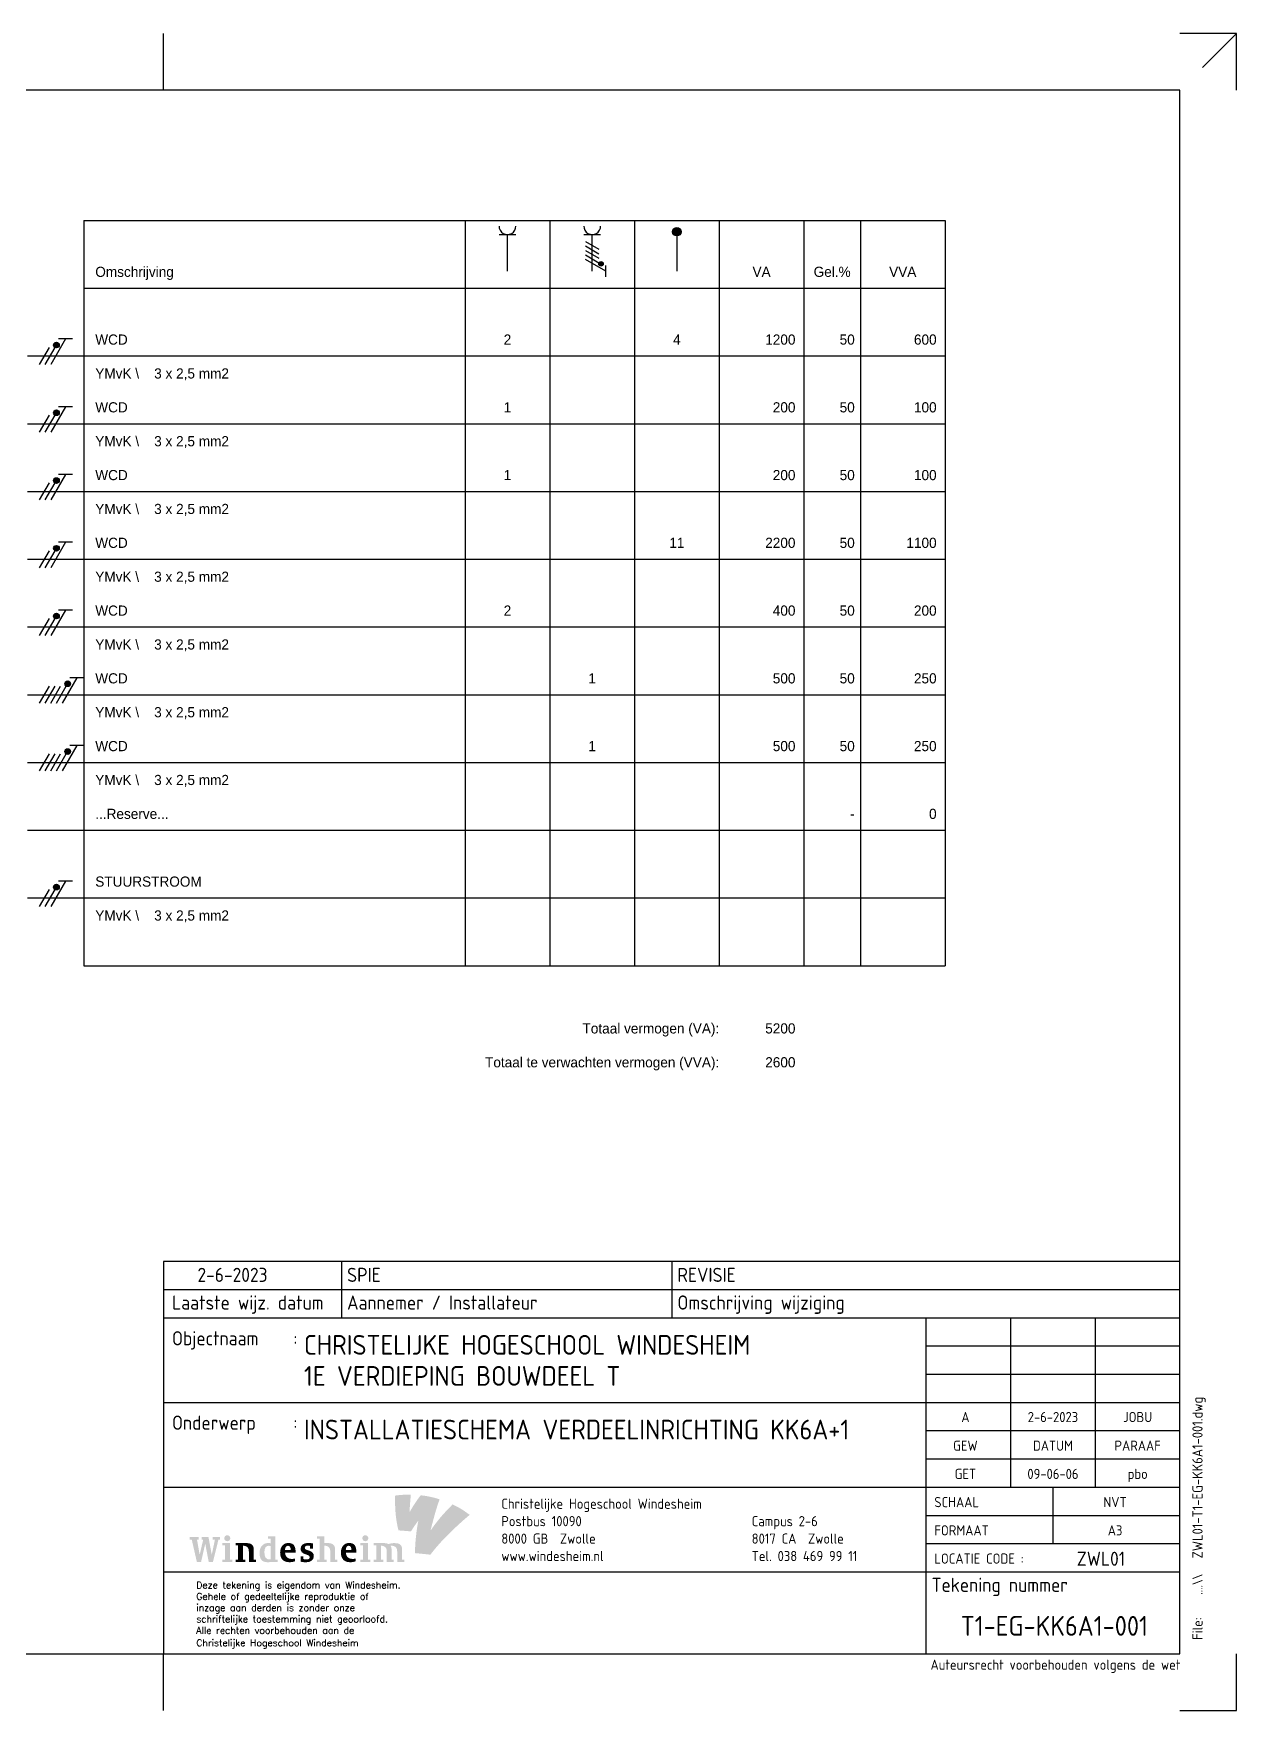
# Model space of a CAD drawing. Header units: millimetres. Extents: x 0 to 420, y 0 to 297.
# Drawn here: x 207 to 420, y 0 to 297 of the extents above; entities that cross this region are included whole.
import ezdxf
from ezdxf.enums import TextEntityAlignment as Align

# ---------------------------------------------------------------- set-up
doc = ezdxf.new("R2010")
doc.units = ezdxf.units.MM
doc.layers.get('0').update_dxf_attribs({"linetype": 'CONTINUOUS'})
for name, color, linetype in [('00att018', 1, 'CONTINUOUS'), ('00att025', 2, 'CONTINUOUS'), ('00att035', 3, 'CONTINUOUS'), ('00att050', 4, 'CONTINUOUS'), ('00kad018', 1, 'CONTINUOUS'), ('00kad025', 2, 'CONTINUOUS'), ('00kad070', 5, 'CONTINUOUS'), ('BL$2----_KADER', 7, 'CONTINUOUS'), ('BL$4----_LOGO', 7, 'CONTINUOUS'), ('BL$4----_STEMPEL', 7, 'CONTINUOUS'), ('EL$1----', 3, 'CONTINUOUS'), ('EL$1----_KK6A+1', 3, 'CONTINUOUS'), ('LAAG_1', 160, 'CONTINUOUS')]:
    doc.layers.add(name, color=color, linetype=linetype)
doc.styles.add('BURO-018', font='BUROFONT', dxfattribs={"height": 1.8})
doc.styles.add('EDU', font='ROMANS.SHX', dxfattribs={"height": 2.5})
doc.styles.add('ISO', font='isocp.shx')

# ---------------------------------------------------------------- blocks, each defined once
blk = doc.blocks.new('a3-windesheim-hor')
at = {"layer": '00kad018', "color": 1}
for p, q in [((230, 287), (230, 297)), ((420, 297), (410, 297)), ((420, 297), (414, 291)), ((420, 287), (420, 297)), ((230, 0), (230, 10)), ((420, 0), (420, 10)), ((410, 0), (420, 0))]:
    blk.add_line(p, q, dxfattribs=at)
at = {"layer": '00kad070', "color": 5}
for p, q in [((410, 287), (20, 287)), ((410, 10), (410, 287)), ((20, 10), (410, 10))]:
    blk.add_line(p, q, dxfattribs=at)
at = {"layer": '00att018', "color": 1, "style": 'ISO'}
blk.add_text('Auteursrecht voorbehouden volgens de wet', height=1.8, dxfattribs=at).set_placement((410.08, 7.2), align=Align.RIGHT)
blk = doc.blocks.new('AI9-BLK4')
at = {"layer": 'LAAG_1'}
h = blk.add_hatch(color=40, dxfattribs=at)
edge = h.paths.add_edge_path()
edge.add_spline(control_points=[(7.13, 7.18), (4.76, 4.71), (2.6, 2.64), (-0.67, -2.09), (0, 0.48), (1.33, 5.88), (2.58, 8.98), (0.66, 9.66), (-2.22, 10.26), (-4.13, 10.42), (-5.47, 8.84), (-7.52, 5.49), (-8.07, 4.43), (-8, 6.89), (-7.74, 9.27), (-7.64, 10.61), (-9.57, 10.7), (-11, 10.61), (-13.21, 10.31), (-13.29, 6), (-13.05, 2.03), (-12.01, -2), (-10.76, -2.09), (-7.6, -2.36), (-7.6, -2.36), (-7.12, -1.66), (-6.13, -0.03), (-4.98, 1.41), (-5.44, -0.9), (-5.87, -4.06), (-6.06, -7.16), (-6.12, -8.14), (-6.15, -9.12), (-6.16, -10.06), (-4.67, -10.18), (-0.96, -10.58), (-0.72, -10.61), (-0.72, -10.61), (-0.71, -10.6), (-0.71, -10.6), (-0.7, -10.59), (-0.7, -10.58), (-0.69, -10.58), (0.69, -8.77), (2.26, -6.96), (3.63, -5.5), (4.7, -4.37), (5.74, -3.33), (6.72, -2.37), (9.27, 0.11), (11.5, 2.08), (13.21, 3.49), (11.03, 5.13), (9.48, 6.13), (7.13, 7.18)], knot_values=[0, 0, 0, 0, 1, 1, 1, 2, 2, 2, 3, 3, 3, 4, 4, 4, 5, 5, 5, 6, 6, 6, 7, 7, 7, 8, 8, 8, 9, 9, 9, 10, 10, 10, 11, 11, 11, 12, 12, 12, 13, 13, 13, 14, 14, 14, 15, 15, 15, 16, 16, 16, 17, 17, 17, 18, 18, 18, 18], degree=3, periodic=0)
h = blk.add_hatch(color=154, dxfattribs=at)
edge = h.paths.add_edge_path()
edge.add_spline(control_points=[(-0.71, -10.6), (-0.71, -10.6), (-0.71, -10.6), (-0.71, -10.6), (-0.74, -10.63), (-0.72, -10.62), (-0.71, -10.6)], knot_values=[0, 0, 0, 0, 1, 1, 1, 2, 2, 2, 2], degree=3, periodic=0)
h = blk.add_hatch(color=154, dxfattribs=at)
edge = h.paths.add_edge_path()
edge.add_spline(control_points=[(-0.71, -10.6), (-0.71, -10.6), (-0.7, -10.6), (-0.7, -10.6), (-0.67, -10.57), (-0.69, -10.59), (-0.71, -10.6)], knot_values=[0, 0, 0, 0, 1, 1, 1, 2, 2, 2, 2], degree=3, periodic=0)
blk = doc.blocks.new('AI9-BLK3')
at = {"layer": 'LAAG_1'}
h = blk.add_hatch(color=154, dxfattribs=at)
edge = h.paths.add_edge_path()
edge.add_spline(control_points=[(-27.78, 3.24), (-27.78, 3.24), (-29.75, -4.72), (-29.75, -4.72), (-29.75, -4.72), (-31.22, -4.72), (-31.22, -4.72), (-31.22, -4.72), (-32.46, 1.79), (-32.46, 1.79), (-32.46, 1.79), (-33.95, -4.72), (-33.95, -4.72), (-33.95, -4.72), (-35.41, -4.72), (-35.41, -4.72), (-35.41, -4.72), (-37.24, 3.24), (-37.24, 3.24), (-37.24, 3.24), (-38.03, 3.24), (-38.03, 3.24), (-38.03, 3.24), (-38.03, 4.16), (-38.03, 4.16), (-38.03, 4.16), (-34.81, 4.16), (-34.81, 4.16), (-34.81, 4.16), (-34.81, 3.24), (-34.81, 3.24), (-34.81, 3.24), (-35.38, 3.24), (-35.38, 3.24), (-35.38, 3.24), (-34.43, -2.11), (-34.43, -2.11), (-34.43, -2.11), (-33.18, 3.26), (-33.18, 3.26), (-33.18, 3.26), (-33.73, 3.26), (-33.73, 3.26), (-33.73, 3.26), (-33.73, 4.16), (-33.73, 4.16), (-33.73, 4.16), (-31.32, 4.16), (-31.32, 4.16), (-31.32, 4.16), (-30.15, -2.11), (-30.15, -2.11), (-30.15, -2.11), (-29.03, 3.24), (-29.03, 3.24), (-29.03, 3.24), (-29.84, 3.24), (-29.84, 3.24), (-29.84, 3.24), (-29.84, 4.16), (-29.84, 4.16), (-29.84, 4.16), (-27.18, 4.16), (-27.18, 4.16), (-27.18, 4.16), (-27.18, 3.24), (-27.18, 3.24), (-27.18, 3.24), (-27.78, 3.24), (-27.78, 3.24)], knot_values=[0, 0, 0, 0, 1, 1, 1, 2, 2, 2, 3, 3, 3, 4, 4, 4, 5, 5, 5, 6, 6, 6, 7, 7, 7, 8, 8, 8, 9, 9, 9, 10, 10, 10, 11, 11, 11, 12, 12, 12, 13, 13, 13, 14, 14, 14, 15, 15, 15, 16, 16, 16, 17, 17, 17, 18, 18, 18, 19, 19, 19, 20, 20, 20, 21, 21, 21, 22, 22, 22, 23, 23, 23, 23], degree=3, periodic=0)
h = blk.add_hatch(color=154, dxfattribs=at)
edge = h.paths.add_edge_path()
edge.add_spline(control_points=[(-26.42, -4.7), (-26.42, -4.7), (-26.42, -3.87), (-26.42, -3.87), (-26.42, -3.87), (-25.47, -3.87), (-25.47, -3.87), (-25.47, -3.87), (-25.47, 1.17), (-25.47, 1.17), (-25.47, 1.17), (-26.42, 1.17), (-26.42, 1.17), (-26.42, 1.17), (-26.42, 1.99), (-26.42, 1.99), (-26.42, 1.99), (-23.75, 1.99), (-23.75, 1.99), (-23.75, 1.99), (-23.75, -3.87), (-23.75, -3.87), (-23.75, -3.87), (-22.88, -3.87), (-22.88, -3.87), (-22.88, -3.87), (-22.88, -4.7), (-22.88, -4.7), (-22.88, -4.7), (-26.42, -4.7), (-26.42, -4.7)], knot_values=[0, 0, 0, 0, 1, 1, 1, 2, 2, 2, 3, 3, 3, 4, 4, 4, 5, 5, 5, 6, 6, 6, 7, 7, 7, 8, 8, 8, 9, 9, 9, 10, 10, 10, 10], degree=3, periodic=0)
edge = h.paths.add_edge_path()
edge.add_spline(control_points=[(-24.66, 2.67), (-25.25, 2.67), (-25.71, 3.15), (-25.71, 3.74), (-25.71, 4.33), (-25.25, 4.79), (-24.66, 4.79), (-24.07, 4.79), (-23.58, 4.33), (-23.58, 3.74), (-23.58, 3.15), (-24.07, 2.67), (-24.66, 2.67)], knot_values=[0, 0, 0, 0, 1, 1, 1, 2, 2, 2, 3, 3, 3, 4, 4, 4, 4], degree=3, periodic=0)
h = blk.add_hatch(color=154, dxfattribs=at)
edge = h.paths.add_edge_path()
edge.add_spline(control_points=[(-17.02, -4.7), (-17.02, -4.7), (-17.02, -0.94), (-17.02, -0.94), (-17.02, -0.3), (-17.19, 0.21), (-17.5, 0.52), (-17.87, 0.9), (-18.34, 1.07), (-18.89, 1.07), (-18.95, 1.07), (-19.03, 1.07), (-19.09, 1.06), (-19.09, 1.06), (-19.09, -3.87), (-19.09, -3.87), (-19.09, -3.87), (-18.24, -3.87), (-18.24, -3.87), (-18.24, -3.87), (-18.24, -4.7), (-18.24, -4.7), (-18.24, -4.7), (-21.72, -4.7), (-21.72, -4.7), (-21.72, -4.7), (-21.72, -3.87), (-21.72, -3.87), (-21.72, -3.87), (-20.8, -3.87), (-20.8, -3.87), (-20.8, -3.87), (-20.8, 1.17), (-20.8, 1.17), (-20.8, 1.17), (-21.72, 1.17), (-21.72, 1.17), (-21.72, 1.17), (-21.72, 1.99), (-21.72, 1.99), (-21.72, 1.99), (-19.44, 1.99), (-19.44, 1.99), (-19.15, 1.99), (-18.89, 2.03), (-18.56, 2.03), (-16.96, 2.03), (-16.32, 1.86), (-15.88, 1.41), (-15.46, 1), (-15.3, 0.57), (-15.3, -0.15), (-15.3, -0.15), (-15.3, -3.87), (-15.3, -3.87), (-15.3, -3.87), (-14.5, -3.87), (-14.5, -3.87), (-14.5, -3.87), (-14.5, -4.7), (-14.5, -4.7), (-14.5, -4.7), (-17.02, -4.7), (-17.02, -4.7)], knot_values=[0, 0, 0, 0, 1, 1, 1, 2, 2, 2, 3, 3, 3, 4, 4, 4, 5, 5, 5, 6, 6, 6, 7, 7, 7, 8, 8, 8, 9, 9, 9, 10, 10, 10, 11, 11, 11, 12, 12, 12, 13, 13, 13, 14, 14, 14, 15, 15, 15, 16, 16, 16, 17, 17, 17, 18, 18, 18, 19, 19, 19, 20, 20, 20, 21, 21, 21, 21], degree=3, periodic=0)
h = blk.add_hatch(color=154, dxfattribs=at)
edge = h.paths.add_edge_path(flags=16)
edge.add_spline(control_points=[(-6.76, -4.7), (-6.76, -4.7), (-6.76, -3.87), (-6.76, -3.87), (-6.76, -3.87), (-7.62, -3.87), (-7.62, -3.87), (-7.62, -3.87), (-7.62, 4.46), (-7.62, 4.46), (-7.62, 4.46), (-10.2, 4.46), (-10.2, 4.46), (-10.2, 4.46), (-10.2, 3.64), (-10.2, 3.64), (-10.2, 3.64), (-9.32, 3.64), (-9.32, 3.64), (-9.32, 3.64), (-9.32, 1.95), (-9.32, 1.95), (-9.59, 2), (-9.79, 2.04), (-10.19, 2.04), (-11.95, 2.04), (-13.23, 0.68), (-13.23, -1.45), (-13.23, -3.83), (-12.29, -4.77), (-10.28, -4.77), (-9.86, -4.77), (-9.32, -4.7), (-9.12, -4.7), (-9.12, -4.7), (-6.76, -4.7), (-6.76, -4.7)], knot_values=[0, 0, 0, 0, 1, 1, 1, 2, 2, 2, 3, 3, 3, 4, 4, 4, 5, 5, 5, 6, 6, 6, 7, 7, 7, 8, 8, 8, 9, 9, 9, 10, 10, 10, 11, 11, 11, 12, 12, 12, 12], degree=3, periodic=0)
edge = h.paths.add_edge_path()
edge.add_spline(control_points=[(-9.28, -3.73), (-9.49, -3.76), (-9.62, -3.78), (-9.79, -3.78), (-10.77, -3.78), (-11.52, -3.12), (-11.52, -1.21), (-11.52, 0.4), (-10.88, 1.06), (-10, 1.06), (-9.71, 1.06), (-9.48, 1.02), (-9.28, 0.97), (-9.28, 0.97), (-9.28, -3.73), (-9.28, -3.73)], knot_values=[0, 0, 0, 0, 1, 1, 1, 2, 2, 2, 3, 3, 3, 4, 4, 4, 5, 5, 5, 5], degree=3, periodic=0)
h = blk.add_hatch(color=154, dxfattribs=at)
edge = h.paths.add_edge_path(flags=16)
edge.add_spline(control_points=[(-0.43, -1.4), (-0.43, 1.03), (-1.16, 2.05), (-3.05, 2.05), (-4.8, 2.05), (-5.93, 0.7), (-5.93, -1.35), (-5.93, -3.59), (-4.75, -4.76), (-2.66, -4.76), (-1.92, -4.76), (-1.25, -4.65), (-0.71, -4.43), (-0.71, -4.43), (-0.71, -3.47), (-0.71, -3.47), (-1.15, -3.57), (-1.59, -3.59), (-2.01, -3.59), (-3.43, -3.59), (-4.18, -2.54), (-4.18, -1.4), (-4.18, -1.4), (-0.43, -1.4), (-0.43, -1.4)], knot_values=[0, 0, 0, 0, 1, 1, 1, 2, 2, 2, 3, 3, 3, 4, 4, 4, 5, 5, 5, 6, 6, 6, 7, 7, 7, 8, 8, 8, 8], degree=3, periodic=0)
edge = h.paths.add_edge_path()
edge.add_spline(control_points=[(-2.19, -0.48), (-2.19, -0.48), (-4.21, -0.48), (-4.21, -0.48), (-4.21, 0.48), (-3.76, 1.08), (-3.17, 1.08), (-2.58, 1.08), (-2.19, 0.63), (-2.19, -0.48)], knot_values=[0, 0, 0, 0, 1, 1, 1, 2, 2, 2, 3, 3, 3, 3], degree=3, periodic=0)
h = blk.add_hatch(color=154, dxfattribs=at)
edge = h.paths.add_edge_path()
edge.add_spline(control_points=[(3.18, -4.79), (2.42, -4.79), (1.53, -4.63), (1.31, -4.55), (1.31, -4.55), (1.31, -2.67), (1.31, -2.67), (1.31, -2.67), (2.34, -2.67), (2.34, -2.67), (2.34, -2.67), (2.34, -3.62), (2.34, -3.62), (2.58, -3.7), (2.94, -3.79), (3.32, -3.79), (4.14, -3.79), (4.53, -3.52), (4.53, -3.03), (4.53, -2.53), (4.09, -2.3), (3.53, -2.1), (3.53, -2.1), (2.71, -1.81), (2.71, -1.81), (1.84, -1.5), (1.32, -0.99), (1.32, 0.08), (1.32, 1.19), (2.31, 2.08), (3.93, 2.08), (4.57, 2.08), (5.29, 2), (5.66, 1.88), (5.66, 1.88), (5.66, 0.04), (5.66, 0.04), (5.66, 0.04), (4.69, 0.04), (4.69, 0.04), (4.69, 0.04), (4.69, 1), (4.69, 1), (4.43, 1.07), (4.17, 1.11), (3.89, 1.11), (3.16, 1.11), (2.8, 0.83), (2.8, 0.37), (2.8, -0.04), (3.05, -0.24), (3.64, -0.43), (3.64, -0.43), (4.44, -0.7), (4.44, -0.7), (5.37, -1.01), (6, -1.57), (6, -2.6), (6, -4), (4.84, -4.79), (3.18, -4.79)], knot_values=[0, 0, 0, 0, 1, 1, 1, 2, 2, 2, 3, 3, 3, 4, 4, 4, 5, 5, 5, 6, 6, 6, 7, 7, 7, 8, 8, 8, 9, 9, 9, 10, 10, 10, 11, 11, 11, 12, 12, 12, 13, 13, 13, 14, 14, 14, 15, 15, 15, 16, 16, 16, 17, 17, 17, 18, 18, 18, 19, 19, 19, 20, 20, 20, 20], degree=3, periodic=0)
h = blk.add_hatch(color=154, dxfattribs=at)
edge = h.paths.add_edge_path()
edge.add_spline(control_points=[(11.81, -4.7), (11.81, -4.7), (11.81, -1.02), (11.81, -1.02), (11.81, -0.32), (11.67, 0.19), (11.34, 0.52), (10.95, 0.91), (10.48, 1.07), (9.97, 1.07), (9.88, 1.07), (9.79, 1.06), (9.75, 1.06), (9.75, 1.06), (9.75, -3.87), (9.75, -3.87), (9.75, -3.87), (10.59, -3.87), (10.59, -3.87), (10.59, -3.87), (10.59, -4.7), (10.59, -4.7), (10.59, -4.7), (7.11, -4.7), (7.11, -4.7), (7.11, -4.7), (7.11, -3.87), (7.11, -3.87), (7.11, -3.87), (8.03, -3.87), (8.03, -3.87), (8.03, -3.87), (8.03, 3.64), (8.03, 3.64), (8.03, 3.64), (7.16, 3.64), (7.16, 3.64), (7.16, 3.64), (7.16, 4.46), (7.16, 4.46), (7.16, 4.46), (9.75, 4.46), (9.75, 4.46), (9.75, 4.46), (9.75, 1.99), (9.75, 1.99), (9.93, 2), (10.23, 2.03), (10.54, 2.03), (11.88, 2.03), (12.52, 1.84), (12.96, 1.4), (13.39, 0.97), (13.53, 0.51), (13.53, -0.15), (13.53, -0.15), (13.53, -3.87), (13.53, -3.87), (13.53, -3.87), (14.34, -3.87), (14.34, -3.87), (14.34, -3.87), (14.34, -4.7), (14.34, -4.7), (14.34, -4.7), (11.81, -4.7), (11.81, -4.7)], knot_values=[0, 0, 0, 0, 1, 1, 1, 2, 2, 2, 3, 3, 3, 4, 4, 4, 5, 5, 5, 6, 6, 6, 7, 7, 7, 8, 8, 8, 9, 9, 9, 10, 10, 10, 11, 11, 11, 12, 12, 12, 13, 13, 13, 14, 14, 14, 15, 15, 15, 16, 16, 16, 17, 17, 17, 18, 18, 18, 19, 19, 19, 20, 20, 20, 21, 21, 21, 22, 22, 22, 22], degree=3, periodic=0)
h = blk.add_hatch(color=154, dxfattribs=at)
edge = h.paths.add_edge_path(flags=16)
edge.add_spline(control_points=[(21.09, -1.4), (21.09, 1.03), (20.36, 2.05), (18.47, 2.05), (16.72, 2.05), (15.6, 0.7), (15.6, -1.35), (15.6, -3.59), (16.77, -4.76), (18.87, -4.76), (19.6, -4.76), (20.27, -4.65), (20.81, -4.43), (20.81, -4.43), (20.81, -3.47), (20.81, -3.47), (20.37, -3.57), (19.93, -3.59), (19.52, -3.59), (18.09, -3.59), (17.35, -2.54), (17.35, -1.4), (17.35, -1.4), (21.09, -1.4), (21.09, -1.4)], knot_values=[0, 0, 0, 0, 1, 1, 1, 2, 2, 2, 3, 3, 3, 4, 4, 4, 5, 5, 5, 6, 6, 6, 7, 7, 7, 8, 8, 8, 8], degree=3, periodic=0)
edge = h.paths.add_edge_path()
edge.add_spline(control_points=[(19.33, -0.48), (19.33, -0.48), (17.31, -0.48), (17.31, -0.48), (17.31, 0.48), (17.76, 1.08), (18.35, 1.08), (18.94, 1.08), (19.33, 0.63), (19.33, -0.48)], knot_values=[0, 0, 0, 0, 1, 1, 1, 2, 2, 2, 3, 3, 3, 3], degree=3, periodic=0)
h = blk.add_hatch(color=154, dxfattribs=at)
edge = h.paths.add_edge_path()
edge.add_spline(control_points=[(22.47, -4.7), (22.47, -4.7), (22.47, -3.87), (22.47, -3.87), (22.47, -3.87), (23.42, -3.87), (23.42, -3.87), (23.42, -3.87), (23.42, 1.17), (23.42, 1.17), (23.42, 1.17), (22.47, 1.17), (22.47, 1.17), (22.47, 1.17), (22.47, 1.99), (22.47, 1.99), (22.47, 1.99), (25.13, 1.99), (25.13, 1.99), (25.13, 1.99), (25.13, -3.87), (25.13, -3.87), (25.13, -3.87), (26, -3.87), (26, -3.87), (26, -3.87), (26, -4.7), (26, -4.7), (26, -4.7), (22.47, -4.7), (22.47, -4.7)], knot_values=[0, 0, 0, 0, 1, 1, 1, 2, 2, 2, 3, 3, 3, 4, 4, 4, 5, 5, 5, 6, 6, 6, 7, 7, 7, 8, 8, 8, 9, 9, 9, 10, 10, 10, 10], degree=3, periodic=0)
edge = h.paths.add_edge_path()
edge.add_spline(control_points=[(24.23, 2.67), (23.64, 2.67), (23.18, 3.15), (23.18, 3.74), (23.18, 4.33), (23.64, 4.79), (24.23, 4.79), (24.82, 4.79), (25.31, 4.33), (25.31, 3.74), (25.31, 3.15), (24.82, 2.67), (24.23, 2.67)], knot_values=[0, 0, 0, 0, 1, 1, 1, 2, 2, 2, 3, 3, 3, 4, 4, 4, 4], degree=3, periodic=0)
h = blk.add_hatch(color=154, dxfattribs=at)
edge = h.paths.add_edge_path()
edge.add_spline(control_points=[(35.52, -4.7), (35.52, -4.7), (35.52, -0.89), (35.52, -0.89), (35.52, -0.3), (35.34, 0.21), (35.04, 0.52), (34.66, 0.9), (34.24, 1.07), (33.55, 1.07), (33.41, 1.07), (33.28, 1.05), (33.17, 1.03), (33.4, 0.83), (33.52, 0.35), (33.52, -0.07), (33.52, -0.07), (33.52, -3.87), (33.52, -3.87), (33.52, -3.87), (34.3, -3.87), (34.3, -3.87), (34.3, -3.87), (34.3, -4.7), (34.3, -4.7), (34.3, -4.7), (31.82, -4.7), (31.82, -4.7), (31.82, -4.7), (31.82, -0.89), (31.82, -0.89), (31.82, -0.18), (31.64, 0.24), (31.34, 0.53), (30.95, 0.92), (30.5, 1.07), (30.01, 1.07), (29.96, 1.07), (29.9, 1.06), (29.8, 1.06), (29.8, 1.06), (29.8, -3.87), (29.8, -3.87), (29.8, -3.87), (30.64, -3.87), (30.64, -3.87), (30.64, -3.87), (30.64, -4.7), (30.64, -4.7), (30.64, -4.7), (27.17, -4.7), (27.17, -4.7), (27.17, -4.7), (27.17, -3.87), (27.17, -3.87), (27.17, -3.87), (28.09, -3.87), (28.09, -3.87), (28.09, -3.87), (28.09, 1.17), (28.09, 1.17), (28.09, 1.17), (27.17, 1.17), (27.17, 1.17), (27.17, 1.17), (27.17, 1.99), (27.17, 1.99), (27.17, 1.99), (29.58, 1.99), (29.58, 1.99), (29.86, 1.99), (30.2, 2.03), (30.42, 2.03), (31.35, 2.03), (31.94, 1.93), (32.49, 1.67), (32.96, 1.86), (33.67, 2.01), (34.45, 2.01), (35.63, 2.01), (36.25, 1.82), (36.67, 1.4), (37.08, 0.99), (37.23, 0.53), (37.23, -0.08), (37.23, -0.08), (37.23, -3.87), (37.23, -3.87), (37.23, -3.87), (38.03, -3.87), (38.03, -3.87), (38.03, -3.87), (38.03, -4.7), (38.03, -4.7), (38.03, -4.7), (35.52, -4.7), (35.52, -4.7)], knot_values=[0, 0, 0, 0, 1, 1, 1, 2, 2, 2, 3, 3, 3, 4, 4, 4, 5, 5, 5, 6, 6, 6, 7, 7, 7, 8, 8, 8, 9, 9, 9, 10, 10, 10, 11, 11, 11, 12, 12, 12, 13, 13, 13, 14, 14, 14, 15, 15, 15, 16, 16, 16, 17, 17, 17, 18, 18, 18, 19, 19, 19, 20, 20, 20, 21, 21, 21, 22, 22, 22, 23, 23, 23, 24, 24, 24, 25, 25, 25, 26, 26, 26, 27, 27, 27, 28, 28, 28, 29, 29, 29, 30, 30, 30, 31, 31, 31, 32, 32, 32, 32], degree=3, periodic=0)
blk = doc.blocks.new('AI9-BLK2')
at = {"layer": 'LAAG_1', "color": 7}
for name, p in [('AI9-BLK4', (36.4, 1.35)), ('AI9-BLK3', (-11.59, -7.17))]:
    blk.add_blockref(name, p, dxfattribs=at)
blk = doc.blocks.new('CHW_ONDERHOEK')
at = {"layer": '00kad025', "color": 2}
for p, q in [((-190, 79.5), (-190, 69.5)), ((-10, 79.5), (-190, 79.5)), ((-158.5, 79.5), (-158.5, 69.5)), ((-100, 79.5), (-100, 69.5)), ((-10, 74.5), (-190, 74.5)), ((-40, 69.5), (-40, 39.5)), ((-25, 69.5), (-25, 39.5)), ((-10, 64.5), (-55, 64.5)), ((-10, 59.5), (-55, 59.5)), ((-10, 54.5), (-55, 54.5)), ((-10, 49.5), (-55, 49.5)), ((-32.5, 39.5), (-32.5, 34.5)), ((-32.5, 34.5), (-32.5, 29.5))]:
    blk.add_line(p, q, dxfattribs=at)
at = {"layer": '00kad070', "color": 5}
for p, q in [((-10, 69.5), (-190, 69.5)), ((-190, 69.5), (-190, 10)), ((-55, 69.5), (-55, 10)), ((-55, 54.5), (-190, 54.5)), ((-10, 44.5), (-55, 44.5)), ((-10, 39.5), (-190, 39.5)), ((-10, 34.5), (-55, 34.5)), ((-10, 29.5), (-55, 29.5)), ((-55, 24.5), (-190, 24.5)), ((-10, 24.5), (-55, 24.5))]:
    blk.add_line(p, q, dxfattribs=at)
at = {"layer": 'LAAG_1', "color": 7, "xscale": 0.5, "yscale": 0.5, "zscale": 0.5}
blk.add_blockref('AI9-BLK2', (-160.6, 32.22), dxfattribs=at)
at = {"layer": '00att018', "color": 1, "style": 'ISO'}
for s, p in [('GEW', (-48, 46)), ('DATUM', (-32.5, 46)), ('PARAAF', (-17.5, 46)), ('GET', (-48, 41))]:
    blk.add_text(s, height=1.8, dxfattribs=at).set_placement(p, align=Align.CENTER)
for s, p in [('SCHAAL', (-53.5, 36)), ('FORMAAT', (-53.5, 31))]:
    blk.add_text(s, height=1.8, dxfattribs=at).set_placement(p)
at = {"layer": '00att018', "color": 1, "style": 'ISO', "width": 0.9}
blk.add_text('....\\\\', height=1.8, rotation=90, dxfattribs=at).set_placement((-6, 20.5))
at = {"layer": '00att018', "color": 1, "linetype": 'Continuous', "style": 'EDU'}
for s, p in [('Gehele of gedeeltelijke reproduktie of', (-184.2, 19.6)), ('Deze tekening is eigendom van Windesheim.', (-184.2, 21.6)), ('inzage aan derden is zonder onze', (-184.2, 17.6)), ('schriftelijke toestemming niet geoorloofd.', (-184.2, 15.6)), ('Alle rechten voorbehouden aan de', (-184.2, 13.6)), ('Christelijke Hogeschool Windesheim', (-184.2, 11.38))]:
    blk.add_text(s, height=1.2, dxfattribs=at).set_placement(p)
at = {"layer": '00att018', "color": 1, "style": 'ISO'}
blk.add_text('File:', height=1.8, rotation=90, dxfattribs=at).set_placement((-6, 12.5))
for tag, p in [('WZ_CODED', (-48, 66.07)), ('WZ_DATUMD', (-32.5, 66.07)), ('WZ_WZGOEDD', (-17.5, 66.07)), ('WZ_CODEC', (-48, 61.07)), ('WZ_DATUMC', (-32.5, 61.07)), ('WZ_WZGOEDC', (-17.5, 61.07)), ('WZ_CODEB', (-48, 56.07)), ('WZ_DATUMB', (-32.5, 56.07)), ('WZ_WZGOEDB', (-17.5, 56.07)), ('WZ_CODEA', (-48, 51.07)), ('WZ_DATUMA', (-32.5, 51.07)), ('WZ_WZGOEDA', (-17.5, 51.07)), ('TKDATCREAT', (-32.5, 41)), ('TKINIT', (-17.5, 41)), ('TKSCHAAL', (-21.5, 36)), ('TKFORMAAT', (-21.5, 31))]:
    blk.add_attdef(tag, text='', height=1.8, dxfattribs=at).set_placement(p, align=Align.CENTER)
blk.add_attdef('DWGNAME', (-6, 26.93), '', height=1.8, rotation=90, dxfattribs=at)
at = {"layer": '00att025', "color": 2, "style": 'ISO'}
for s, p in [('Objectnaam', (-188.5, 64.67)), ('Onderwerp', (-188.5, 49.72)), ('Tekening nummer', (-54, 21))]:
    blk.add_text(s, height=2.5, dxfattribs=at).set_placement(p)
at = {"layer": '00att025', "style": 'ISO'}
for p in [(-167.02, 64.67), (-167.02, 49.78)]:
    blk.add_text(':', height=2.5, dxfattribs=at).set_placement(p)
at = {"layer": '00att025', "color": 1, "style": 'ISO'}
blk.add_text('LOCATIE CODE :', height=1.8, dxfattribs=at).set_placement((-53.5, 26))
at = {"layer": '00att025', "color": 2, "style": 'ISO'}
for tag, p in [('WZ_DATUM', (-184, 75.9)), ('WZ_AANNEMER_INSTALATEUR', (-157.5, 75.9)), ('WZ_OMSCHR', (-99, 75.9))]:
    blk.add_attdef(tag, p, '', height=2.5, dxfattribs=at)
at = {"layer": '00att025', "color": 3, "style": 'ISO'}
blk.add_attdef('TKVRIJ2', text='', height=2.5, dxfattribs=at).set_placement((-24, 25.62), align=Align.CENTER)
at = {"layer": '00att035', "color": 3, "style": 'ISO'}
for s, p in [('Laatste wijz. datum', (-188.5, 71)), ('Aannemer / Installateur', (-157.5, 71)), ('Omschrijving wijziging', (-99, 71))]:
    blk.add_text(s, height=2.5, dxfattribs=at).set_placement(p)
for tag, p in [('PROMSCHR', (-165.14, 63)), ('TK1OMSCHR', (-165.14, 57.5)), ('TK2OMSCHR', (-165.14, 48)), ('TKVRIJ1', (-165.14, 42.5))]:
    blk.add_attdef(tag, p, '', height=3.5, dxfattribs=at)
at = {"layer": '00att050', "color": 4, "style": 'ISO'}
blk.add_attdef('TKFASE', text='', height=5, dxfattribs=at).set_placement((-14.5, 82), align=Align.RIGHT)
blk.add_attdef('TKTEKNR', text='', height=3.5, dxfattribs=at).set_placement((-32.25, 13.23), align=Align.CENTER)
at = {"layer": 'BL$4----_LOGO', "color": 1, "style": 'ISO'}
for s, p in [('Christelijke Hogeschool Windesheim', (-130.19, 35.71)), ('Postbus 10090', (-130.19, 32.63)), ('Campus 2-6', (-85.85, 32.63)), ('8000 GB  Zwolle', (-130.19, 29.54)), ('8017 CA  Zwolle', (-85.85, 29.54)), ('www.windesheim.nl', (-130.19, 26.45)), ('Tel. 038 469 99 11', (-85.85, 26.45))]:
    blk.add_text(s, height=1.8, dxfattribs=at).set_placement(p)
blk = doc.blocks.new('KOLNR6')
at = {"color": 0, "linetype": 'Continuous'}
for p, q in [((-3.5, -1.5), (-3.5, 1.5)), ((3, 0), (-3.5, 0))]:
    blk.add_line(p, q, dxfattribs=at)
blk.add_arc((-5, 0), 1.5, 270, 90, dxfattribs=at)
blk = doc.blocks.new('KOLNR7')
at = {"color": 0, "linetype": 'Continuous'}
for p, q in [((-3.5, -1.5), (-3.5, 1.5)), ((3, 0), (-3.5, 0)), ((-2.29, -1.2), (-0.91, 1.2)), ((-1.49, -1.2), (-0.11, 1.2)), ((-0.69, -1.2), (0.69, 1.2)), ((0.11, -1.2), (1.49, 1.2)), ((2.99, 2.4), (0.91, -1.2)), ((3.99, 2.4), (1.99, 2.4))]:
    blk.add_line(p, q, dxfattribs=at)
at = {"color": 0, "linetype": 'Continuous', "const_width": 0.4}
blk.add_lwpolyline([(1.69, 1.35, 1), (1.69, 1.75, 1)], format="xyb", close=True, dxfattribs=at)
at = {"color": 0, "linetype": 'Continuous'}
blk.add_circle((1.69, 1.55), 0.4, dxfattribs=at)
blk.add_arc((-5, 0), 1.5, 270, 90, dxfattribs=at)
blk = doc.blocks.new('KOLNR8')
at = {"color": 0, "linetype": 'Continuous'}
blk.add_line((-4, 0), (3, 0), dxfattribs=at)
at = {"color": 0, "linetype": 'Continuous', "const_width": 0.75}
blk.add_lwpolyline([(-4, -0.375, 1), (-4, 0.375, 1)], format="xyb", close=True, dxfattribs=at)
at = {"color": 0, "linetype": 'Continuous'}
blk.add_circle((-4, 0), 0.75, dxfattribs=at)
blk = doc.blocks.new('L3')
at = {"color": 0, "linetype": 'Continuous'}
for p, q in [((-3, 75.98), (-3, 73.48)), ((-3, 74.73), (1.5, 72.13)), ((1.5, 71.13), (-1.5, 72.87)), ((1.5, 70.13), (-1.5, 71.87)), ((1.5, 69.13), (-1.5, 70.87)), ((1.5, 68.13), (-1.5, 69.87))]:
    blk.add_line(p, q, dxfattribs=at)
at = {"color": 0, "linetype": 'Continuous', "const_width": 0.5}
blk.add_lwpolyline([(-1.68, 73.12, 1), (-2.18, 73.12, 1)], format="xyb", close=True, dxfattribs=at)
at = {"color": 0, "linetype": 'Continuous'}
blk.add_circle((-1.93, 73.12), 0.5, dxfattribs=at)
blk = doc.blocks.new('L1')
at = {"color": 0, "linetype": 'Continuous'}
for p, q in [((-3, 73.98), (-3, 71.48)), ((-3, 72.73), (1.5, 70.13)), ((1.5, 69.13), (-1.5, 70.87)), ((1.5, 68.13), (-1.5, 69.87))]:
    blk.add_line(p, q, dxfattribs=at)
at = {"color": 0, "linetype": 'Continuous', "const_width": 0.5}
blk.add_lwpolyline([(-1.68, 71.12, 1), (-2.18, 71.12, 1)], format="xyb", close=True, dxfattribs=at)
at = {"color": 0, "linetype": 'Continuous'}
blk.add_circle((-1.93, 71.12), 0.5, dxfattribs=at)

msp = doc.modelspace()

# ---------------------------------------------------------------- linework, layer by layer
at = {"layer": 'EL$1----'}
msp.add_line((205.9, 143.9), (368.4, 143.9), dxfattribs=at)
at = {"layer": 'EL$1----_KK6A+1', "color": 1}
for p, q in [((215.9, 263.9), (215.9, 131.9)), ((215.9, 263.9), (368.4, 263.9)), ((283.4, 263.9), (283.4, 131.9)), ((298.4, 263.9), (298.4, 131.9)), ((313.4, 263.9), (313.4, 131.9)), ((328.4, 263.9), (328.4, 131.9)), ((343.4, 263.9), (343.4, 131.9)), ((353.4, 263.9), (353.4, 131.9)), ((368.4, 263.9), (368.4, 131.9)), ((215.9, 251.9), (368.4, 251.9)), ((215.9, 131.9), (368.4, 131.9))]:
    msp.add_line(p, q, dxfattribs=at)
at = {"layer": 'EL$1----_KK6A+1'}
for p, q in [((205.9, 239.9), (368.4, 239.9)), ((205.9, 227.9), (368.4, 227.9)), ((205.9, 215.9), (368.4, 215.9)), ((205.9, 203.9), (368.4, 203.9)), ((205.9, 191.9), (368.4, 191.9)), ((205.9, 179.9), (368.4, 179.9)), ((205.9, 167.9), (368.4, 167.9)), ((205.9, 155.9), (368.4, 155.9))]:
    msp.add_line(p, q, dxfattribs=at)

# ---------------------------------------------------------------- block references
at = {"layer": 'BL$2----_KADER'}
msp.add_blockref('a3-windesheim-hor', (0, 0), dxfattribs=at)
at = {"layer": 'BL$4----_STEMPEL'}
ref = msp.add_blockref('CHW_ONDERHOEK', (420, 0), dxfattribs=at)
ref.add_attrib('TKTEKNR', 'T1-EG-KK6A1-001', dxfattribs={"layer": '00att050', "color": 4, "height": 3.5, "style": 'ISO'}).set_placement((387.75, 13.23), align=Align.CENTER)
ref.add_attrib('WZ_CODEA', 'A', dxfattribs={"layer": '00att018', "color": 1, "height": 1.8, "style": 'ISO'}).set_placement((372, 51.07), align=Align.CENTER)
ref.add_attrib('WZ_DATUMA', '2-6-2023', dxfattribs={"layer": '00att018', "color": 1, "height": 1.8, "style": 'ISO'}).set_placement((387.5, 51.07), align=Align.CENTER)
ref.add_attrib('WZ_WZGOEDA', 'JOBU', dxfattribs={"layer": '00att018', "color": 1, "height": 1.8, "style": 'ISO'}).set_placement((402.5, 51.07), align=Align.CENTER)
ref.add_attrib('TKDATCREAT', '09-06-06', dxfattribs={"layer": '00att018', "color": 1, "height": 1.8, "style": 'ISO'}).set_placement((387.5, 41), align=Align.CENTER)
ref.add_attrib('TKINIT', 'pbo', dxfattribs={"layer": '00att018', "color": 1, "height": 1.8, "style": 'ISO'}).set_placement((402.5, 41), align=Align.CENTER)
ref.add_attrib('TKSCHAAL', 'NVT', dxfattribs={"layer": '00att018', "color": 1, "height": 1.8, "style": 'ISO'}).set_placement((398.5, 36), align=Align.CENTER)
ref.add_attrib('TKFORMAAT', 'A3', dxfattribs={"layer": '00att018', "color": 1, "height": 1.8, "style": 'ISO'}).set_placement((398.5, 31), align=Align.CENTER)
ref.add_attrib('TKVRIJ2', 'ZWL01', dxfattribs={"layer": '00att025', "color": 3, "height": 2.5, "style": 'ISO'}).set_placement((396, 25.62), align=Align.CENTER)
ref.add_attrib('PROMSCHR', 'CHRISTELIJKE HOGESCHOOL WINDESHEIM', (254.86, 63), dxfattribs={"layer": '00att035', "color": 3, "height": 3.5, "style": 'ISO'})
ref.add_attrib('TK2OMSCHR', 'INSTALLATIESCHEMA VERDEELINRICHTING KK6A+1', (254.86, 48), dxfattribs={"layer": '00att035', "color": 3, "height": 3.5, "style": 'ISO'})
ref.add_attrib('TKFILE', 'ZWL01-T1-EG-KK6A1-001.dwg', (414, 26.93), dxfattribs={"layer": '00att018', "color": 1, "height": 1.8, "rotation": 90, "style": 'ISO'})
ref.add_attrib('TK1OMSCHR', '1E VERDIEPING BOUWDEEL T', (254.86, 57.5), dxfattribs={"layer": '00att035', "color": 3, "height": 3.5, "style": 'ISO'})
ref.add_attrib('WZ_DATUM', '2-6-2023', (236, 75.9), dxfattribs={"layer": '00att025', "color": 2, "height": 2.5, "style": 'ISO'})
ref.add_attrib('WZ_AANNEMER_INSTALATEUR', 'SPIE', (262.5, 75.9), dxfattribs={"layer": '00att025', "color": 2, "height": 2.5, "style": 'ISO'})
ref.add_attrib('WZ_OMSCHR', 'REVISIE', (321, 75.9), dxfattribs={"layer": '00att025', "color": 2, "height": 2.5, "style": 'ISO'})
at = {"layer": 'EL$1----', "rotation": 270}
for name, p in [('L1', (139.9, 239.9)), ('L1', (139.9, 227.9)), ('L1', (139.9, 215.9)), ('L1', (139.9, 203.9)), ('L1', (139.9, 191.9)), ('L3', (139.9, 179.9)), ('L3', (139.9, 167.9)), ('L1', (139.9, 143.9))]:
    msp.add_blockref(name, p, dxfattribs=at)
at = {"layer": 'EL$1----_KK6A+1', "rotation": 270}
for name, p in [('KOLNR6', (290.9, 257.9)), ('KOLNR7', (305.9, 257.9)), ('KOLNR8', (320.9, 257.9))]:
    msp.add_blockref(name, p, dxfattribs=at)

# ---------------------------------------------------------------- texts
at = {"layer": 'EL$1----', "color": 1, "style": 'BURO-018'}
for s, p in [('STUURSTROOM', (217.9, 145.9)), ('YMvK \\    3 x 2,5 mm2', (217.9, 139.9))]:
    msp.add_text(s, height=1.8, dxfattribs=at).set_placement(p)
at = {"layer": 'EL$1----_KK6A+1', "color": 1, "style": 'BURO-018'}
for s, p in [('Omschrijving', (217.9, 253.9)), ('WCD', (217.9, 241.9)), ('YMvK \\    3 x 2,5 mm2', (217.9, 235.9)), ('WCD', (217.9, 229.9)), ('YMvK \\    3 x 2,5 mm2', (217.9, 223.9)), ('WCD', (217.9, 217.9)), ('YMvK \\    3 x 2,5 mm2', (217.9, 211.9)), ('WCD', (217.9, 205.9)), ('YMvK \\    3 x 2,5 mm2', (217.9, 199.9)), ('WCD', (217.9, 193.9)), ('YMvK \\    3 x 2,5 mm2', (217.9, 187.9)), ('WCD', (217.9, 181.9)), ('YMvK \\    3 x 2,5 mm2', (217.9, 175.9)), ('WCD', (217.9, 169.9)), ('YMvK \\    3 x 2,5 mm2', (217.9, 163.9)), ('...Reserve...', (217.9, 157.9))]:
    msp.add_text(s, height=1.8, dxfattribs=at).set_placement(p)
for s, p in [('VA', (335.9, 253.9)), ('Gel.%', (348.4, 253.9)), ('VVA', (360.9, 253.9)), ('2', (290.9, 241.9)), ('4', (320.9, 241.9)), ('1', (290.9, 229.9)), ('1', (290.9, 217.9)), ('11', (320.9, 205.9)), ('2', (290.9, 193.9)), ('1', (305.9, 181.9)), ('1', (305.9, 169.9))]:
    msp.add_text(s, height=1.8, dxfattribs=at).set_placement(p, align=Align.CENTER)
for s, p in [('1200', (341.9, 241.9)), ('50', (352.4, 241.9)), ('600', (366.9, 241.9)), ('200', (341.9, 229.9)), ('50', (352.4, 229.9)), ('100', (366.9, 229.9)), ('200', (341.9, 217.9)), ('50', (352.4, 217.9)), ('100', (366.9, 217.9)), ('2200', (341.9, 205.9)), ('50', (352.4, 205.9)), ('1100', (366.9, 205.9)), ('400', (341.9, 193.9)), ('50', (352.4, 193.9)), ('200', (366.9, 193.9)), ('500', (341.9, 181.9)), ('50', (352.4, 181.9)), ('250', (366.9, 181.9)), ('500', (341.9, 169.9)), ('50', (352.4, 169.9)), ('250', (366.9, 169.9)), ('-', (352.4, 157.9)), ('0', (366.9, 157.9)), ('Totaal vermogen (VA):', (328.4, 119.9)), ('5200', (341.9, 119.9)), ('Totaal te verwachten vermogen (VVA):', (328.4, 113.9)), ('2600', (341.9, 113.9))]:
    msp.add_text(s, height=1.8, dxfattribs=at).set_placement(p, align=Align.RIGHT)

doc.saveas('drawing.dxf')
